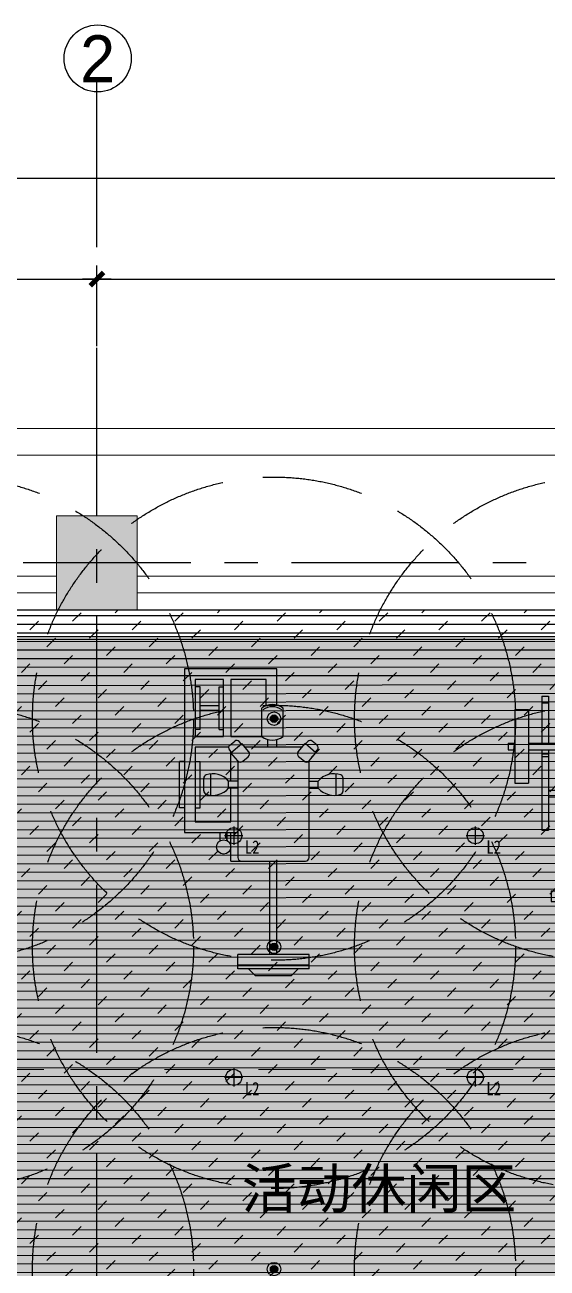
# Model space of a CAD drawing. Header units: millimetres. Extents: x -86392818 to -86307589, y 1129347621 to 1129375919.
# Drawn here: x -86328826 to -86324934, y 1129366016 to 1129375278 of the extents above; entities that cross this region are included whole.
import ezdxf
from ezdxf.enums import TextEntityAlignment as Align

# ---------------------------------------------------------------- set-up
doc = ezdxf.new("R2010")
doc.units = ezdxf.units.MM
doc.header["$LTSCALE"] = 1000
for name, pattern in [('__DASH', [0.35, 0.25, -0.1]), ('CENTER', [2, 1.25, -0.25, 0.25, -0.25]), ('DASH', [0.35, 0.25, -0.1])]:
    doc.linetypes.add(name, pattern=pattern)
doc.layers.get('Defpoints').update_dxf_attribs({"color": 250})
for name, color, linetype in [('A—轴线', 1, 'CENTER'), ('A—轴线尺寸', 1, 'Continuous'), ('C—平顶—喷淋', 5, 'Continuous'), ('C—平顶—灯具', 1, 'Continuous'), ('C—平顶—轮廓线', 4, 'Continuous'), ('F—地坪—hatch', 8, 'Continuous'), ('F—地坪—分格', 5, 'Continuous'), ('p—平面—文字', 40, 'Continuous'), ('P—平面—移动家具1', 165, 'Continuous')]:
    doc.layers.add(name, color=color, linetype=linetype)
for name, color, linetype, lineweight in [('P-15 平面窗帘', 8, 'Continuous', 0), ('Q-01 原始墙柱', 7, 'Continuous', 0), ('Q-02 墙柱填充', 250, 'Continuous', 0), ('Q-11 建筑幕墙', 60, 'Continuous', 0)]:
    doc.layers.add(name, color=color, linetype=linetype, lineweight=lineweight)
doc.styles.add('ADD-dim', font='isocp.shx', dxfattribs={"width": 0.7, "bigfont": 'hztxt.shx'})
doc.styles.add('HZTXT', font='t.shx', dxfattribs={"bigfont": 'hztxt.shx'})
doc.styles.add('MtXpl_', font='simhei.ttf')
doc.styles.add('黑体', font='simhei.ttf')
doc.dimstyles.new('ADD-(模型空间)', dxfattribs={"dimscale": 100, "dimtxt": 3, "dimasz": 1, "dimexe": 1, "dimexo": 1, "dimgap": 0.4, "dimtad": 1, "dimdec": 0, "dimrnd": 5, "dimzin": 0, "dimdsep": 46, "dimtxsty": 'ADD-dim', "dimblk1": 'DIM1', "dimblk2": 'DIM1', "dimsah": 1, "dimcen": 2, "dimclrd": 33, "dimclre": 33, "dimclrt": 4, "dimadec": 0, "dimazin": 0, "dimtfac": 2, "dimtdec": 0, "dimtix": 1, "dimtmove": 2, "dimatfit": 3, "dimldrblk": 'HBA_Leader_Arrow', "dimfxl": 5, "dimfxlon": 1, "dimtolj": 1, "dimtzin": 0, "dimarcsym": 0})

# ---------------------------------------------------------------- blocks, each defined once
blk = doc.blocks.new('GYM05')
for p, q in [((-1.524142135628027, 0.7641421356331364), (-1.524142135628027, 0.8641421356098533)), ((-1.524142135628027, 0.8641421356098533), (-0.9741421356278455, 0.8641421356098533)), ((-1.274142135628027, 0.8641421356098533), (-1.274142135628027, 0.9141421356273156)), ((-1.274142135628027, 0.9141421356273156), (-1.224142135627845, 0.9141421356273156)), ((-1.224142135627845, 0.8641421356098533), (-1.224142135627845, 0.9141421356273156)), ((-0.9741421356278455, 0.7641421356331364), (-0.9741421356278455, 0.8641421356098533)), ((-1.524142135628027, 0.7641421356331364), (-0.9741421356278455, 0.7641421356331364)), ((-1.274142135628027, -0.2758578643750127), (-1.274142135628027, 0.7641421356331364)), ((-1.224142135627845, -0.2758578643750127), (-1.224142135627845, 0.7641421356331364)), ((-1.624142135627482, 0.6141421356098533), (-1.624142135627482, 0.6641421356273156)), ((-1.624142135627482, 0.6641421356273156), (-1.274142135628027, 0.6641421356273156)), ((-1.574142135628209, 0.6141421356098533), (-1.574142135628209, 0.6641421356273156)), ((-1.224142135627845, 0.6641421356273156), (-0.6241421356274817, 0.6641421356273156)), ((-1.1941421356281, 0.6141421356098533), (-1.1941421356281, 0.6641421356273156)), ((-1.174142135627664, 0.6141421356098533), (-1.174142135627664, 0.6641421356273156)), ((-0.6241421356274817, 0.6141421356098533), (-0.6241421356274817, 0.6641421356273156)), ((-1.624142135627482, 0.6141421356098533), (-1.274142135628027, 0.6141421356098533)), ((-1.224142135627845, 0.6141421356098533), (-0.6241421356274817, 0.6141421356098533)), ((-0.9241421356276636, 0.4941421356145099), (-0.9241421356276636, 0.6141421356098533)), ((-0.8741421356274817, 0.4941421356145099), (-0.8741421356274817, 0.6141421356098533)), ((-0.1741421356276636, 0.4941421356145099), (-0.1741421356276636, 0.5941421356203307)), ((-0.1741421356276636, 0.5941421356203307), (-0.09414213562773632, 0.5941421356203307)), ((-0.09414213562773632, 0.4941421356145099), (-0.09414213562773632, 0.5941421356203307)), ((-1.624142135627482, 0.4741421356249873), (-1.624142135627482, 0.01414213563313638)), ((-1.274142135628027, 0.4941421356145099), (-1.604142135627955, 0.4941421356145099)), ((-1.274142135628027, 0.4641421356156741), (-1.574142135628209, 0.4641421356156741)), ((-1.594142135627736, 0.4441421356261515), (-1.594142135627736, 0.04414213563197222)), ((-1.574142135628209, 0.02414213561334577), (-1.274142135628027, 0.02414213561334577)), ((-1.604142135627955, -0.005857864385490075), (-1.274142135628027, -0.005857864385490075)), ((-0.9241421356276636, -0.1258578643808335), (-0.9241421356276636, -0.005857864385490075)), ((-0.8741421356274817, -0.1258578643808335), (-0.8741421356274817, -0.005857864385490075)), ((-0.1741421356276636, -0.1058578643913108), (-0.1741421356276636, -0.005857864385490075)), ((-0.09414213562773632, -0.1058578643913108), (-0.09414213562773632, -0.005857864385490075)), ((-1.624142135627482, -0.1258578643808335), (-1.274142135628027, -0.1258578643808335)), ((-1.624142135627482, -0.1758578643691919), (-1.624142135627482, -0.1258578643808335)), ((-1.624142135627482, -0.1758578643691919), (-1.274142135628027, -0.1758578643691919)), ((-1.574142135628209, -0.1758578643691919), (-1.574142135628209, -0.1258578643808335)), ((-1.224142135627845, -0.1258578643808335), (-0.6241421356274817, -0.1258578643808335)), ((-1.224142135627845, -0.1758578643691919), (-0.6241421356274817, -0.1758578643691919)), ((-1.1941421356281, -0.1758578643691919), (-1.1941421356281, -0.1258578643808335)), ((-1.174142135627664, -0.1758578643691919), (-1.174142135627664, -0.1258578643808335)), ((-0.6241421356274817, -0.1758578643691919), (-0.6241421356274817, -0.1258578643808335)), ((-0.1741421356276636, -0.1058578643913108), (-0.09414213562773632, -0.1058578643913108)), ((-1.524142135628027, -0.2758578643750127), (-0.9741421356278455, -0.2758578643750127)), ((-1.524142135628027, -0.3758578643808335), (-1.524142135628027, -0.2758578643750127)), ((-0.9741421356278455, -0.3758578643808335), (-0.9741421356278455, -0.2758578643750127)), ((-1.524142135628027, -0.3758578643808335), (-0.9741421356278455, -0.3758578643808335)), ((-1.274142135628027, -0.4258578643691919), (-1.274142135628027, -0.3758578643808335)), ((-1.274142135628027, -0.4258578643691919), (-1.224142135627845, -0.4258578643691919)), ((-1.224142135627845, -0.4258578643691919), (-1.224142135627845, -0.3758578643808335))]:
    blk.add_line(p, q)
for points in [[(-1.224142135627845, -0.005857864385490075), (-0.01414213562780908, -0.005857864385490075, 0.4142135623730948), (0.005857864372627475, 0.01414213563313638), (0.005857864372627475, 0.4741421356249873, 0.4142135623730954), (-0.01414213562780908, 0.4941421356145099), (-1.224142135627845, 0.4941421356145099)], [(-1.224142135627845, 0.02414213561334577), (-0.04414213562755442, 0.02414213561334577, 0.4142135623730948), (-0.02414213562802736, 0.04414213563197222), (-0.02414213562802736, 0.4441421356261515, 0.4142135623730951), (-0.04414213562755442, 0.4641421356156741), (-1.224142135627845, 0.4641421356156741)]]:
    blk.add_lwpolyline(points, format="xyb")
for centre, start, end in [((-1.604142135627955, 0.4741421356249873), 90, 180), ((-1.574142135628209, 0.4441421356261515), 90, 180), ((-1.604142135627955, 0.01414213563313638), 180, 270), ((-1.574142135628209, 0.04414213563197222), 180, 270)]:
    blk.add_arc(centre, 0.02, start, end)
blk = doc.blocks.new('GYM04')
for p, q in [((-1.033669565217679, 0.7262191304471344), (-0.6891130434787556, 0.7262191304471344)), ((-1.033669565217679, 0.6891130434814841), (-1.033669565217679, 0.7262191304471344)), ((-0.6891130434787556, 0.6891130434814841), (-0.6891130434787556, 0.7262191304471344)), ((-1.033669565217679, 0.609599999996135), (-1.033669565217679, 0.5724939130595885)), ((-1.033669565217679, 0.5724939130595885), (-0.6891130434787556, 0.5724939130595885)), ((-0.6891130434787556, 0.609599999996135), (-0.6891130434787556, 0.5724939130595885)), ((-0.5830956521740518, 0.360116322292015), (-0.5830956521740518, 0.609599999996135)), ((-0.5035826086959787, 0.609599999996135), (-0.5035826086959787, 0.3975652173976414)), ((-0.4505739130436268, 0.5724939130595885), (-0.4505739130436268, 0.6067456856253557)), ((-0.4505739130436268, 0.5724939130595885), (-0.132521739130425, 0.5724939130595885)), ((-0.3086737123749117, 0.4318169899634086), (-0.3086737123749117, 0.5724939130595885)), ((-0.2744219398000496, 0.4318169899634086), (-0.2744219398000496, 0.5724939130595885)), ((-0.132521739130425, 0.5724939130595885), (-0.132521739130425, 0.609599999996135)), ((-0.9409043478262902, 0.4929808695742395), (-0.781878260870144, 0.4929808695742395)), ((-0.9081100236699058, 0.5459895652311388), (-0.8146725850265284, 0.5459895652311388)), ((-1.280105644683317, 0.4240695652260911), (-1.219200000000455, 0.4240695652260911)), ((-1.280105644683317, 0.3710608695691917), (-1.219200000000455, 0.3710608695691917)), ((-0.5035826086959787, 0.3975652173976414), (-0.07951304347898258, 0.3975652173976414)), ((-0.4505739130436268, 0.4318169899634086), (-0.132521739130425, 0.4318169899634086)), ((-0.4505739130436268, 0.4318169899634086), (-0.4505739130436268, 0.3975652173976414)), ((-0.132521739130425, 0.4318169899634086), (-0.132521739130425, 0.3975652173976414)), ((-2.232991304347706, 0.2915478260838427), (-2.126973913043912, 0.2915478260838427)), ((-2.232991304347706, -0.2385391304269433), (-2.232991304347706, 0.2915478260838427)), ((-2.206486956521985, -0.2385391304269433), (-2.206486956521985, 0.2915478260838427)), ((-2.126973913043912, -0.2385391304269433), (-2.126973913043912, 0.2915478260838427)), ((-1.431234782608954, 0.344556521740742), (-1.431234782608954, -0.2120347825984936)), ((-1.431234782608954, 0.344556521740742), (-1.219200000000455, 0.344556521740742)), ((-0.6851619704311815, 0.2915478260838427), (-1.404730434783232, 0.2915478260838427)), ((-1.139686956522382, 0.344556521740742), (-0.8878956521739383, 0.344556521740742)), ((-0.8878956521739383, 0.2915478260838427), (-0.8878956521739383, 0.3604591304319911)), ((-0.8878956521739383, 0.3604591304319911), (-0.8348869565215864, 0.3604591304319911)), ((-0.8348869565215864, 0.2915478260838427), (-0.8348869565215864, 0.3604591304319911)), ((-0.8348869565215864, 0.344556521740742), (-0.6144118276661175, 0.344556521740742)), ((-0.6846747671652338, 0.2919693723379169), (-0.6239172205332579, 0.343261132016778)), ((-0.6239172205332579, 0.343261132016778), (-0.5555282076347794, 0.2622510698274709)), ((-0.6206003534080082, 0.3393321439798456), (-0.6023123318718717, 0.354770963662304)), ((-0.5685854906741952, 0.351921761786798), (-0.5377078513502056, 0.3153457186999731)), ((-0.5588450747600291, 0.2661800578352995), (-0.5405570532238926, 0.2816188775177579)), ((-0.5035826086959787, 0.344556521740742), (-0.5035826086959787, 0.1139686956594232)), ((-0.07951304347898258, 0.344556521740742), (-0.5035826086959787, 0.344556521740742)), ((-2.232991304347706, 0.2120347826275975), (-2.286000000000058, 0.1590260869706981)), ((-0.6878300294847577, 0.2546196035691537), (-0.6536355230346089, 0.2141145724745002)), ((-0.6162857542658458, 0.2109593101486098), (-0.5555282076347794, 0.2622510698274709)), ((-0.5830956521740518, -0.1859698291227687), (-0.5830956521740518, 0.2389785248087719)), ((-2.286000000000058, -0.1060173912846949), (-2.286000000000058, 0.1590260869706981)), ((-0.5035826086959787, 0.1139686956594232), (-0.2915478260874806, 0.1139686956594232)), ((-2.126973913043912, 0.05300869565689936), (-1.431234782608954, 0.05300869565689936)), ((-2.126973913043912, 0), (-1.431234782608954, 0)), ((-0.5830956521740518, 0.0689113043481484), (-0.525529350551551, 0.0689113043481484)), ((-0.5035826086959787, -0.04505739128217101), (-0.2915478260874806, -0.04505739128217101)), ((-2.232991304347706, -0.1590260869415943), (-2.286000000000058, -0.1060173912846949)), ((-0.6878300294847577, -0.2016109078831505), (-0.6536355230346089, -0.1611058768176008)), ((-0.6162857542658458, -0.1579506144917104), (-0.5555282076347794, -0.2092423741705716)), ((-2.232991304347706, -0.2385391304269433), (-2.126973913043912, -0.2385391304269433)), ((-1.404730434783232, -0.2385391304269433), (-0.6851619704311815, -0.2385391304269433)), ((-0.8878956521739383, -0.2385391304269433), (-0.8878956521739383, -0.3074504347750917)), ((-0.8348869565215864, -0.2385391304269433), (-0.8348869565215864, -0.3074504347750917)), ((-0.6846747671652338, -0.2389606766519137), (-0.6239172205332579, -0.2902524363307748)), ((-0.6239172205332579, -0.2902524363307748), (-0.5555282076347794, -0.2092423741705716)), ((-0.5685854906741952, -0.2989130661007948), (-0.5377078513502056, -0.2623370230430737)), ((-0.5588450747600291, -0.2131713621784002), (-0.5405570532238926, -0.2286101818317547)), ((-0.8878956521739383, -0.3074504347750917), (-0.8348869565215864, -0.3074504347750917)), ((-0.6206003534080082, -0.2863234483229462), (-0.6023123318718717, -0.3017622679763008)), ((-0.9409043478262902, -0.4399721739173401), (-0.781878260870144, -0.4399721739173401)), ((-0.9081100236699058, -0.4929808695451356), (-0.8146725850265284, -0.4929808695451356))]:
    blk.add_line(p, q)
for points in [[(-0.2696010842309988, 0), (0, 0), (0, 0.6891130434814841), (-1.219200000000455, 0.6891130434814841), (-1.219200000000455, 0.2915478260838427)], [(-0.5830956521740518, 0.609599999996135), (-1.139686956522382, 0.609599999996135), (-1.139686956522382, 0.344556521740742)], [(-0.07951304347898258, 0.3975652173976414), (-0.07951304347898258, 0.609599999996135), (-0.5035826086959787, 0.609599999996135)], [(-0.2729384031381414, 0.07951304348534904), (-0.07951304347898258, 0.07951304348534904), (-0.07951304347898258, 0.344556521740742)], [(-0.5830956521740518, 0), (-0.525529350551551, 0)]]:
    blk.add_lwpolyline(points)
blk.add_circle((-1.326012521739358, 0.3975652173976414), 0.05300869565217388)
for centre, radius, start, end in [((-0.7872584569167884, 0.4775766172388103), 0.1544161610172357, 160.874606515207, 229.328055998503), ((-0.9081100236699058, 0.5194852174026892), 0.02650434782608694, 90, 160.874606515207), ((-0.9355241517796458, 0.4775766172388103), 0.1544161610172357, 310.671944001497, 19.12539348479302), ((-0.8146725850265284, 0.5194852174026892), 0.02650434782608694, 19.12539348479302, 90), ((-1.404730434783232, 0.265043478255393), 0.02650434782608694, 90, 180), ((-0.6675775139401594, 0.2717168567760382), 0.02650434782608694, 130.1711887555665, 220.1711887086069), ((-0.5868735122103317, 0.3364829421043396), 0.02393342608695647, 40.17118870860516, 130.1711887555665), ((-0.5559958728863421, 0.2999068990466185), 0.02393342608695647, 310.1711887555666, 40.17118870860516), ((-0.6333830074909201, 0.2312118257104885), 0.02650434782608694, 220.1711887086069, 310.1711887555666), ((-0.3975652173912749, 0.0344556521740742), 0.1325217391304338, 143.1301023809931, 216.8698976190087), ((-0.3975652173912749, 0.0344556521740742), 0.1166191304347816, 323.1301023809913, 36.86989761900692), ((-0.3975652173912749, 0.0344556521740742), 0.1325217391304338, 323.1301023809913, 36.86989761900692), ((-0.6333830074909201, -0.1782031300244853), 0.02650434782608694, 49.82881124443337, 139.8288112913948), ((-1.404730434783232, -0.2120347825984936), 0.02650434782608694, 180, 270), ((-0.6675775139401594, -0.2187081611191388), 0.02650434782608694, 139.8288112913948, 229.8288112444334), ((-0.5559958728863421, -0.2468982033897191), 0.02393342608695647, 319.828811291393, 49.82881124443337), ((-0.7872584569167884, -0.4245679215819109), 0.1544161610172357, 130.671944001497, 199.125393484793), ((-0.9355241517796458, -0.4245679215819109), 0.1544161610172357, 340.874606515207, 49.328055998503), ((-0.5868735122103317, -0.2834742464474402), 0.02393342608695647, 229.8288112444334, 319.828811291393), ((-0.9081100236699058, -0.466476521716686), 0.02650434782608694, 199.125393484793, 270), ((-0.8146725850265284, -0.466476521716686), 0.02650434782608694, 270, 340.874606515207)]:
    blk.add_arc(centre, radius, start, end)
blk = doc.blocks.new('DIM1')
at = {"color": 8}
blk.add_line((-1.071428571420256, 0), (1.071428571420256, 0), dxfattribs=at)
at = {"const_width": 0.3571428571369176}
blk.add_lwpolyline([(-0.5, -0.5), (0.5, 0.5)], dxfattribs=at)
blk = doc.blocks.new('*D127')
at = {"layer": 'A—轴线尺寸', "color": 33, "lineweight": -2, "transparency": 16777216}
for p, q in [((3.247007357559033e-14, 22412.97890114784), (6.920947755001093e-14, 23012.97890114784)), ((9200, 22412.97890114784), (9200, 23012.97890114784)), ((100.0000000000001, 22912.97890114784), (9100, 22912.97890114784))]:
    blk.add_line(p, q, dxfattribs=at)
at = {"layer": 'Defpoints', "color": 0, "transparency": 16777216}
for p in [(9200, 22912.97890114784), (9200, 22029.88475441933), (0, 21882.70235776901)]:
    blk.add_point(p, dxfattribs=at)
at = {"layer": 'A—轴线尺寸', "color": 33, "lineweight": -2, "transparency": 16777216, "xscale": 100, "yscale": 100, "zscale": 100, "rotation": 180}
blk.add_blockref('DIM1', (6.308624355427417e-14, 22912.97890114784), dxfattribs=at)
at = {"layer": 'A—轴线尺寸', "color": 33, "lineweight": -2, "transparency": 16777216, "xscale": 100, "yscale": 100, "zscale": 100}
blk.add_blockref('DIM1', (9200, 22912.97890114784), dxfattribs=at)
at = {"layer": 'A—轴线尺寸', "color": 4, "transparency": 16777216, "insert": (4600, 23103.08093255985), "char_height": 300, "attachment_point": 5, "style": 'ADD-dim'}
blk.add_mtext('\\A1;9200', dxfattribs=at)
blk = doc.blocks.new('HBA_Leader_Arrow')
blk.add_line((0, 0), (-1, -2.5011e-12))
at = {"extrusion": (0, 0, -1)}
blk.add_lwpolyline([(0, 0), (0.5972653364297003, -1.064895548016236), (0.9647843767884297, -0.7876872378553799), (0.0743038223095027, 5.9117e-12), (0.9647843767884297, 0.7876872378503778), (0.5972653364301542, 1.064895548012827)], close=True, dxfattribs=at)
for points in [[(-0.9647843767920676, 0.7876872378503778), (-0.5972653364351564, 1.064895548013055), (-0.0743038223163239, -2.274e-13), (0, 0)], [(-0.9647843767884297, -0.7876872378553799), (-0.5972653364297003, -1.064895548016236), (-0.0743038223163239, -2.274e-13), (0, 0)]]:
    blk.add_solid(points)
blk = doc.blocks.new('*D128')
at = {"layer": 'A—轴线尺寸', "color": 33, "lineweight": -2, "transparency": 16777216}
for p, q in [((9200, 22412.97890114784), (9200, 23012.97890114784)), ((18400, 22412.97890114784), (18400, 23012.97890114784)), ((9300, 22912.97890114784), (18300, 22912.97890114784))]:
    blk.add_line(p, q, dxfattribs=at)
at = {"layer": 'Defpoints', "color": 0, "transparency": 16777216}
for p in [(18400, 22912.97890114784), (9200, 22029.88475441933), (18400, 22029.88475441933)]:
    blk.add_point(p, dxfattribs=at)
at = {"layer": 'A—轴线尺寸', "color": 33, "lineweight": -2, "transparency": 16777216, "xscale": 100, "yscale": 100, "zscale": 100, "rotation": 180}
blk.add_blockref('DIM1', (9200, 22912.97890114784), dxfattribs=at)
at = {"layer": 'A—轴线尺寸', "color": 33, "lineweight": -2, "transparency": 16777216, "xscale": 100, "yscale": 100, "zscale": 100}
blk.add_blockref('DIM1', (18400, 22912.97890114784), dxfattribs=at)
at = {"layer": 'A—轴线尺寸', "color": 4, "transparency": 16777216, "insert": (13800, 23103.08093255985), "char_height": 300, "attachment_point": 5, "style": 'ADD-dim'}
blk.add_mtext('\\A1;9200', dxfattribs=at)
blk = doc.blocks.new('*D130')
at = {"layer": 'A—轴线尺寸', "color": 33, "lineweight": -2, "transparency": 16777216}
for p, q in [((-1600, 23164.37094736099), (-1600, 23764.37094736099)), ((27600, 23164.37094736099), (27600, 23764.37094736099)), ((-1500, 23664.37094736099), (27500, 23664.37094736099))]:
    blk.add_line(p, q, dxfattribs=at)
at = {"layer": 'Defpoints', "color": 0, "transparency": 16777216}
for p in [(27600, 23664.37094736099), (-1600, 21710.90439105034), (27600, 21710.90439105034)]:
    blk.add_point(p, dxfattribs=at)
at = {"layer": 'A—轴线尺寸', "color": 33, "lineweight": -2, "transparency": 16777216, "xscale": 100, "yscale": 100, "zscale": 100, "rotation": 180}
blk.add_blockref('DIM1', (-1600, 23664.37094736099), dxfattribs=at)
at = {"layer": 'A—轴线尺寸', "color": 33, "lineweight": -2, "transparency": 16777216, "xscale": 100, "yscale": 100, "zscale": 100}
blk.add_blockref('DIM1', (27600, 23664.37094736099), dxfattribs=at)
at = {"layer": 'A—轴线尺寸', "color": 4, "transparency": 16777216, "insert": (13000, 23854.472978773), "char_height": 300, "attachment_point": 5, "style": 'ADD-dim'}
blk.add_mtext('\\A1;29200', dxfattribs=at)
blk = doc.blocks.new('A$C34155FBA')
blk.add_circle((0, 200), 200)
at = {"style": 'HZTXT'}
blk.add_attdef('00', text='', height=200, dxfattribs=at).set_placement((0, 200), align=Align.MIDDLE)
blk = doc.blocks.new('fsdfssdgrewe')
at = {"layer": 'C—平顶—灯具'}
for p, q in [((67.95796331088059, 0), (-67.95796331088059, 0)), ((0, 67.95796331076417), (0, -67.95796331088059))]:
    blk.add_line(p, q, dxfattribs=at)
blk.add_circle((-2.328306436538696e-10, 0), 59.99999999970392, dxfattribs=at)
at = {"layer": 'C—平顶—灯具', "style": '黑体', "width": 0.8}
blk.add_text('L2', height=100, dxfattribs=at).set_placement((136.9602552209981, -84.63702168583404, 75.29647824816585), align=Align.MIDDLE_CENTER)
blk = doc.blocks.new('pen lin')
at = {"layer": 'C—平顶—喷淋'}
blk.add_hatch(color=8, dxfattribs=at).paths.add_polyline_path([(-27.5, 0, 1), (27.5, 0, 1)])
for radius in [49.99999999999999, 27.49999999999999]:
    blk.add_circle((0, 0), radius, dxfattribs=at)
at = {"layer": 'Defpoints', "color": 251, "linetype": 'DASH', "ltscale": 3}
blk.add_circle((0, 0), 1800, dxfattribs=at)
blk = doc.blocks.new('A$C5AE9663F')
at = {"layer": 'A—轴线', "color": 24, "linetype": 'CENTER'}
for p, q in [((9200, -2850), (9200, 24600)), ((29900, 20800), (-4400, 20800))]:
    blk.add_line(p, q, dxfattribs=at)
at = {"layer": 'A—轴线尺寸'}
ref = blk.add_blockref('A$C34155FBA', (9205.72131344676, 24306.68550467491), dxfattribs=dict(at, xscale=1.25, yscale=1.25, zscale=1.25))
ref.add_attrib('00', '2', dxfattribs={"layer": '0', "color": 4, "height": 350, "style": 'HZTXT'}).set_placement((9205.72131344676, 24556.68550467491), align=Align.MIDDLE)
for base, p1, p2, picture, middle in [((27600, 23664.37094736099), (-1600, 21710.90439105034), (27600, 21710.90439105034), '*D130', (13000, 23854.472978773)), ((9200, 22912.97890114784), (0, 21882.70235776901), (9200, 22029.88475441933), '*D127', (4600, 23103.08093255985)), ((18400, 22912.97890114784), (9200, 22029.88475441933), (18400, 22029.88475441933), '*D128', (13800, 23103.08093255985))]:
    dim = blk.add_linear_dim(base=base, p1=p1, p2=p2, dimstyle='ADD-(模型空间)', dxfattribs=at)
    dim.commit()
    dim.dimension.update_dxf_attribs({"geometry": picture, "text_midpoint": middle})

msp = doc.modelspace()

# ---------------------------------------------------------------- hatches: boundary and pattern name
at = {"layer": 'C—平顶—轮廓线'}
h = msp.add_hatch(dxfattribs=at)
h.set_pattern_fill('AR-SAND', color=8, scale=5)
h.set_pattern_definition([(37.50000000000001, (0, 0), (-8.000156479920228, 244.7066186646712), [0, -193.04, 0, -215.9, 0, -206.375]), (7.499999999999999, (0, 0), (224.7616415690013, 358.4125502841771), [0, -104.14, 0, -173.99, 0, -66.67500000000001]), (327.5, (-156.21, 0), (395.496185120729, 0.718592339272881), [0, -63.5, 0, -228.6, 0, -298.45]), (317.5, (-156.21, 0), (381.7782262361486, 111.4646616286082), [0, -31.75, 0, -149.86, 0, -171.45])])
h.paths.add_polyline_path([(-86319389.20660238, 1129360620.965556), (-86319389.20660238, 1129370700.965556), (-86337189.20660238, 1129370700.965556), (-86337189.20660238, 1129370370.965556), (-86337569.20660238, 1129370370.965556), (-86337569.20660238, 1129367745.965556), (-86336969.20660238, 1129367745.965556), (-86336969.20660238, 1129361200.965556), (-86337189.20660238, 1129361200.965556), (-86337189.20660238, 1129360620.965556), (-86328589.20660241, 1129360620.965556), (-86328589.20660238, 1129361220.965556), (-86327989.20660238, 1129361220.965556), (-86327989.20660238, 1129360620.965556)])
at = {"layer": 'F—地坪—hatch'}
h = msp.add_hatch(dxfattribs=at)
h.set_pattern_fill('DOLMIT', color=250, scale=10)
h.set_pattern_definition([(0, (0, 0), (0, 63.5), []), (45, (0, 0), (-126.9999134350099, 126.9999134350099), [89.80256121069154, -179.6051224213831])])
h.paths.add_polyline_path([(-86319389.20660238, 1129360620.965556), (-86319389.20660238, 1129370920.965557), (-86337189.20660238, 1129370920.965556), (-86337189.20660238, 1129370370.965556), (-86337569.20660238, 1129370370.965556), (-86337569.20660238, 1129367745.965556), (-86337189.20660238, 1129367745.965556), (-86337189.20660238, 1129360620.965556), (-86328589.20660238, 1129360620.965556), (-86328589.20660238, 1129361220.965556), (-86327989.20660238, 1129361220.965556), (-86327989.20660238, 1129360620.965556)])
at = {"layer": 'Q-02 墙柱填充'}
h = msp.add_hatch(color=256, dxfattribs=at)
h.dxf.hatch_style = 1
h.paths.add_polyline_path([(-86337189.20660238, 1129371620.965556), (-86337789.20660238, 1129371620.965556), (-86337789.20660238, 1129370920.965556), (-86337189.20660238, 1129370920.965556)])
h.paths.add_polyline_path([(-86332639.20660238, 1129371420.965556), (-86333139.20660238, 1129371420.965556), (-86333139.20660238, 1129370920.965556), (-86332639.20660238, 1129370920.965556)])
h.paths.add_polyline_path([(-86327989.20660238, 1129371620.965556), (-86328589.20660238, 1129371620.965556), (-86328589.20660238, 1129370920.965556), (-86327989.20660238, 1129370920.965556)])
h.paths.add_polyline_path([(-86323439.20660238, 1129371420.965556), (-86323939.20660238, 1129371420.965556), (-86323939.20660238, 1129370920.965556), (-86323439.20660238, 1129370920.965556)])
h.paths.add_polyline_path([(-86318789.20660238, 1129371620.965556), (-86319389.20660238, 1129371620.965556), (-86319389.20660238, 1129370920.965556), (-86318789.20660238, 1129370920.965556)])
h.paths.add_polyline_path([(-86309589.20660238, 1129371620.965556), (-86310189.20660238, 1129371620.965556), (-86310189.20660238, 1129370920.965556), (-86309589.20660238, 1129370920.965556)])
h.paths.add_polyline_path([(-86309589.20660238, 1129365320.965556), (-86310189.20660238, 1129365320.965556), (-86310189.20660238, 1129364620.965556), (-86309589.20660238, 1129364620.965556)])
h.paths.add_polyline_path([(-86318789.20660238, 1129365320.965556), (-86319389.20660238, 1129365320.965556), (-86319389.20660238, 1129364620.965556), (-86318789.20660238, 1129364620.965556)])
h.paths.add_polyline_path([(-86318789.20660238, 1129361220.965556), (-86319389.20660238, 1129361220.965556), (-86319389.20660238, 1129360520.965556), (-86318789.20660238, 1129360520.965556)])
h.paths.add_polyline_path([(-86309589.20660238, 1129361220.965556), (-86310189.20660238, 1129361220.965556), (-86310189.20660238, 1129360520.965556), (-86309589.20660238, 1129360520.965556)])
h.paths.add_polyline_path([(-86327989.20660238, 1129361220.965556), (-86328589.20660238, 1129361220.965556), (-86328589.20660238, 1129360520.965556), (-86327989.20660238, 1129360520.965556)])
h.paths.add_polyline_path([(-86337189.20660238, 1129361220.965556), (-86337789.20660238, 1129361220.965556), (-86337789.20660238, 1129360520.965556), (-86337189.20660238, 1129360520.965556)])
h.paths.add_polyline_path([(-86337189.20660238, 1129350820.965556), (-86337789.20660238, 1129350820.965556), (-86337789.20660238, 1129350120.965556), (-86337189.20660238, 1129350120.965556)])
h.paths.add_polyline_path([(-86327989.20660238, 1129350820.965556), (-86328589.20660238, 1129350820.965556), (-86328589.20660238, 1129350120.965556), (-86327989.20660238, 1129350120.965556)])
h.paths.add_polyline_path([(-86323439.20660238, 1129350620.965556), (-86323939.20660238, 1129350620.965556), (-86323939.20660238, 1129350120.965556), (-86323439.20660238, 1129350120.965556)])
h.paths.add_polyline_path([(-86318789.20660238, 1129350820.965556), (-86319389.20660238, 1129350820.965556), (-86319389.20660238, 1129350120.965556), (-86318789.20660238, 1129350120.965556)])
h.paths.add_polyline_path([(-86314239.20660238, 1129350620.965556), (-86314739.20660238, 1129350620.965556), (-86314739.20660238, 1129350120.965556), (-86314239.20660238, 1129350120.965556)])
h.paths.add_polyline_path([(-86309589.20660238, 1129350820.965556), (-86310189.20660238, 1129350820.965556), (-86310189.20660238, 1129350120.965556), (-86309589.20660238, 1129350120.965556)])

# ---------------------------------------------------------------- linework, layer by layer
at = {"layer": 'C—平顶—轮廓线'}
for points in [[(-86337189.20660238, 1129370720.965556), (-86319389.20660238, 1129370720.965556)], [(-86337189.20660238, 1129370700.965556), (-86319389.20660238, 1129370700.965556)]]:
    msp.add_lwpolyline(points, dxfattribs=at)
at = {"layer": 'F—地坪—分格'}
msp.add_lwpolyline([(-86337569.20660238, 1129370370.965556), (-86337189.20660238, 1129370370.965556), (-86337189.20660238, 1129370920.965556), (-86318789.20660238, 1129370920.965556), (-86318789.20660238, 1129371370.965556), (-86315389.20660238, 1129371370.96556), (-86315389.20660238, 1129366370.965556), (-86319389.20660238, 1129366370.965556), (-86319389.20660238, 1129360620.965556), (-86327989.20660238, 1129360620.965556), (-86327989.20660238, 1129361220.965556), (-86328589.20660238, 1129361220.965556), (-86328589.20660238, 1129360620.965556), (-86337189.20660238, 1129360620.965556), (-86337189.20660238, 1129367745.965556), (-86337569.20660238, 1129367745.965556), (-86337569.20660238, 1129370370.965556)], dxfattribs=at)
at = {"layer": 'P-15 平面窗帘', "color": 252, "linetype": '__DASH', "ltscale": 2}
msp.add_lwpolyline([(-86315389.20660238, 1129369970.965556), (-86321743.0342564, 1129369970.965556), (-86323785.87376922, 1129367495.965556), (-86337189.20660238, 1129367495.965556)], dxfattribs=at)
at = {"layer": 'Q-01 原始墙柱'}
msp.add_lwpolyline([(-86328589.20660238, 1129371620.965556), (-86327989.20660238, 1129371620.965556), (-86327989.20660238, 1129370920.965556), (-86328589.20660238, 1129370920.965556)], close=True, dxfattribs=at)
at = {"layer": 'Q-11 建筑幕墙', "color": 8}
for p, q in [((-86339089.20660238, 1129372270.965556), (-86318989.2066024, 1129372270.965556)), ((-86338889.20660238, 1129372070.965556), (-86319189.20660238, 1129372070.965556))]:
    msp.add_line(p, q, dxfattribs=at)
at = {"layer": 'Q-11 建筑幕墙', "color": 4}
for p, q in [((-86332639.20660238, 1129371170.965556), (-86328589.20660238, 1129371170.965556)), ((-86327989.20660238, 1129371170.965556), (-86323939.20660238, 1129371170.965556)), ((-86332639.20660238, 1129371045.965556), (-86328589.20660238, 1129371045.965556)), ((-86327989.20660238, 1129371045.965556), (-86323939.20660238, 1129371045.965556)), ((-86332639.20660238, 1129370920.965556), (-86328589.20660238, 1129370920.965556)), ((-86327989.20660238, 1129370920.965556), (-86323939.20660238, 1129370920.965556))]:
    msp.add_line(p, q, dxfattribs=at)

# ---------------------------------------------------------------- block references
at = {"layer": 'A—轴线'}
msp.add_blockref('A$C5AE9663F', (-86337489.20660238, 1129350470.834794), dxfattribs=at)
at = {"layer": 'C—平顶—喷淋'}
for p in [(-86329369.20660238, 1129370109.090557), (-86326969.20660238, 1129370109.090557), (-86324569.20660238, 1129370109.090557), (-86329369.20660238, 1129368409.090557), (-86326969.20660238, 1129368409.090557), (-86324569.20660238, 1129368409.090557), (-86329369.20660238, 1129366009.090557), (-86326969.20660238, 1129366009.090557), (-86324569.20660238, 1129366009.090557)]:
    msp.add_blockref('pen lin', p, dxfattribs=at)
at = {"layer": 'C—平顶—灯具'}
for p in [(-86327269.20660238, 1129369237.215556), (-86325469.20660238, 1129369237.215556), (-86327269.20660238, 1129367437.215556), (-86325469.20660238, 1129367437.215556)]:
    msp.add_blockref('fsdfssdgrewe', p, dxfattribs=at)
at = {"layer": 'P—平面—移动家具1', "xscale": 1000, "yscale": 1000, "zscale": 1000}
for name, p, rotation in [('GYM04', (-86326947.07911392, 1129370479.503661), 90), ('GYM05', (-86324798.06439431, 1129368653.647236), 270)]:
    msp.add_blockref(name, p, dxfattribs=dict(at, rotation=rotation))

# ---------------------------------------------------------------- texts
at = {"layer": 'p—平面—文字', "style": 'MtXpl_'}
msp.add_text('活动休闲区', height=300, dxfattribs=at).set_placement((-86327210.04893856, 1129366459.055252))

doc.saveas('drawing.dxf')
